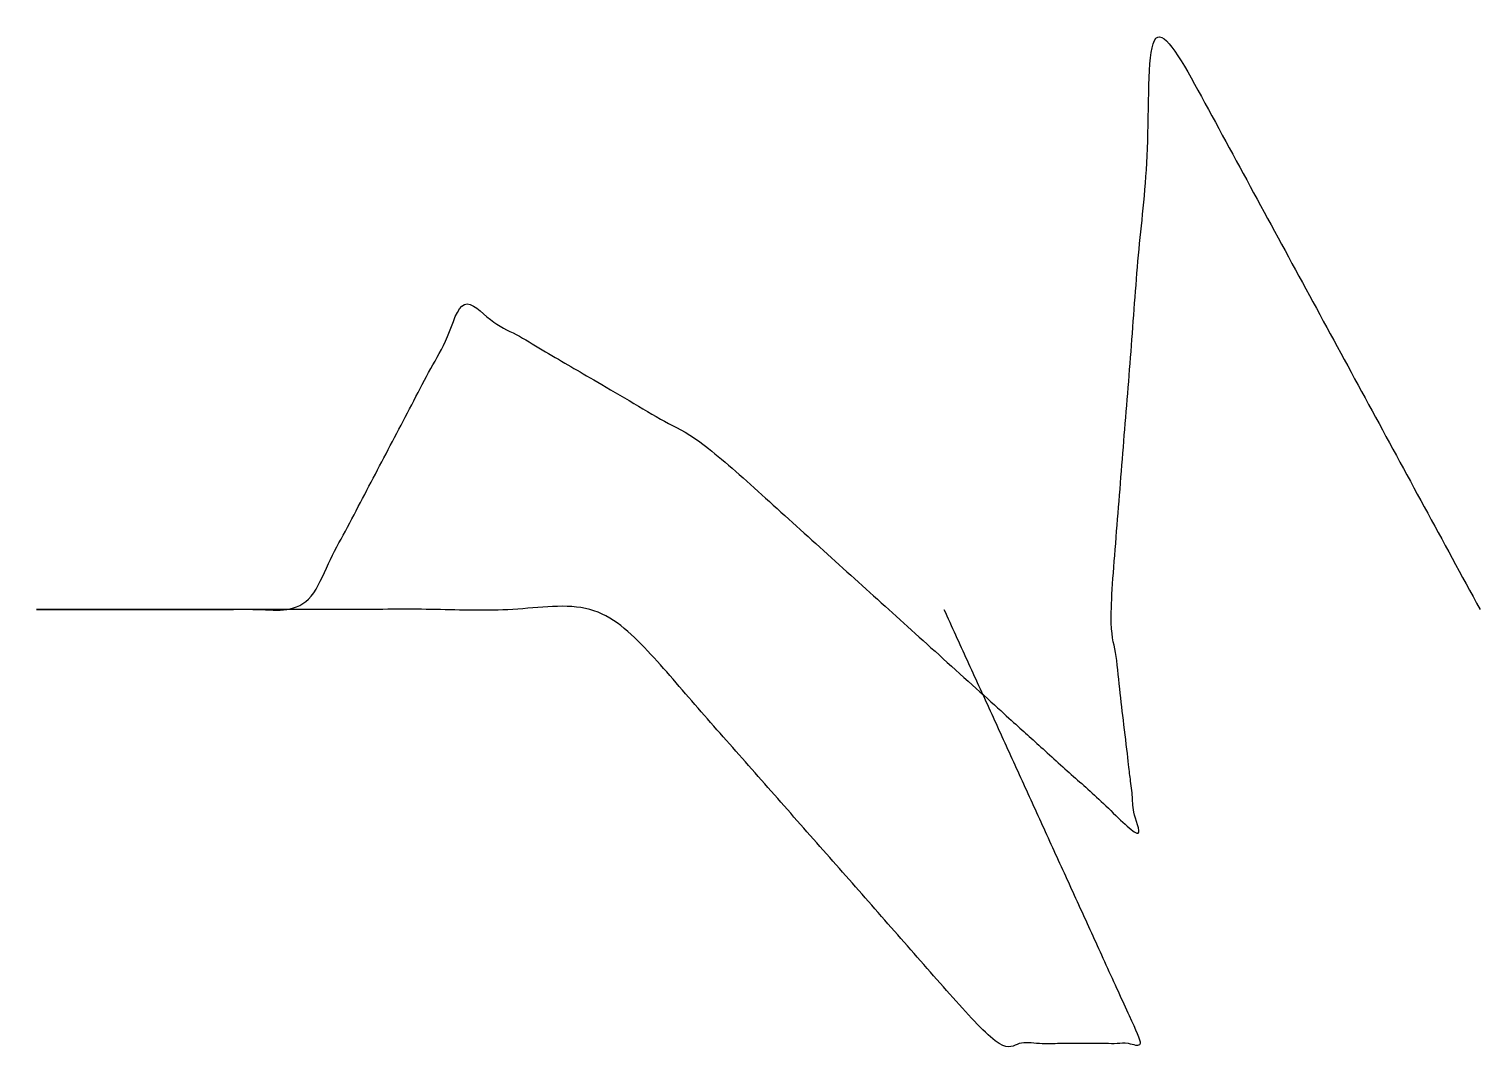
# Model space of a CAD drawing. Header units: centimetres. Extents: x -6.7 to 5.4, y -3.7 to 4.8.
import ezdxf

# ---------------------------------------------------------------- set-up
doc = ezdxf.new("R2010")
doc.units = ezdxf.units.CM
doc.header["$MEASUREMENT"] = 0

msp = doc.modelspace()

# ---------------------------------------------------------------- linework, layer by layer
msp.add_open_spline([(0.905, 0, 2.407), (2.558, -3.625, 0.646), (1.319, -3.625, -1.962), (-1.874, 0, -3.451), (-6.741, 0, -4.175), (-4.436, 0, 0.572), (-3.099, 2.548, 3.319), (-1.051, 1.351, 6.449), (2.515, -1.872, 4.044), (2.295, 0, 6.365), (2.69, 4.954, 2.958), (5.381, 0, 6.074)], degree=1)

doc.saveas('drawing.dxf')
